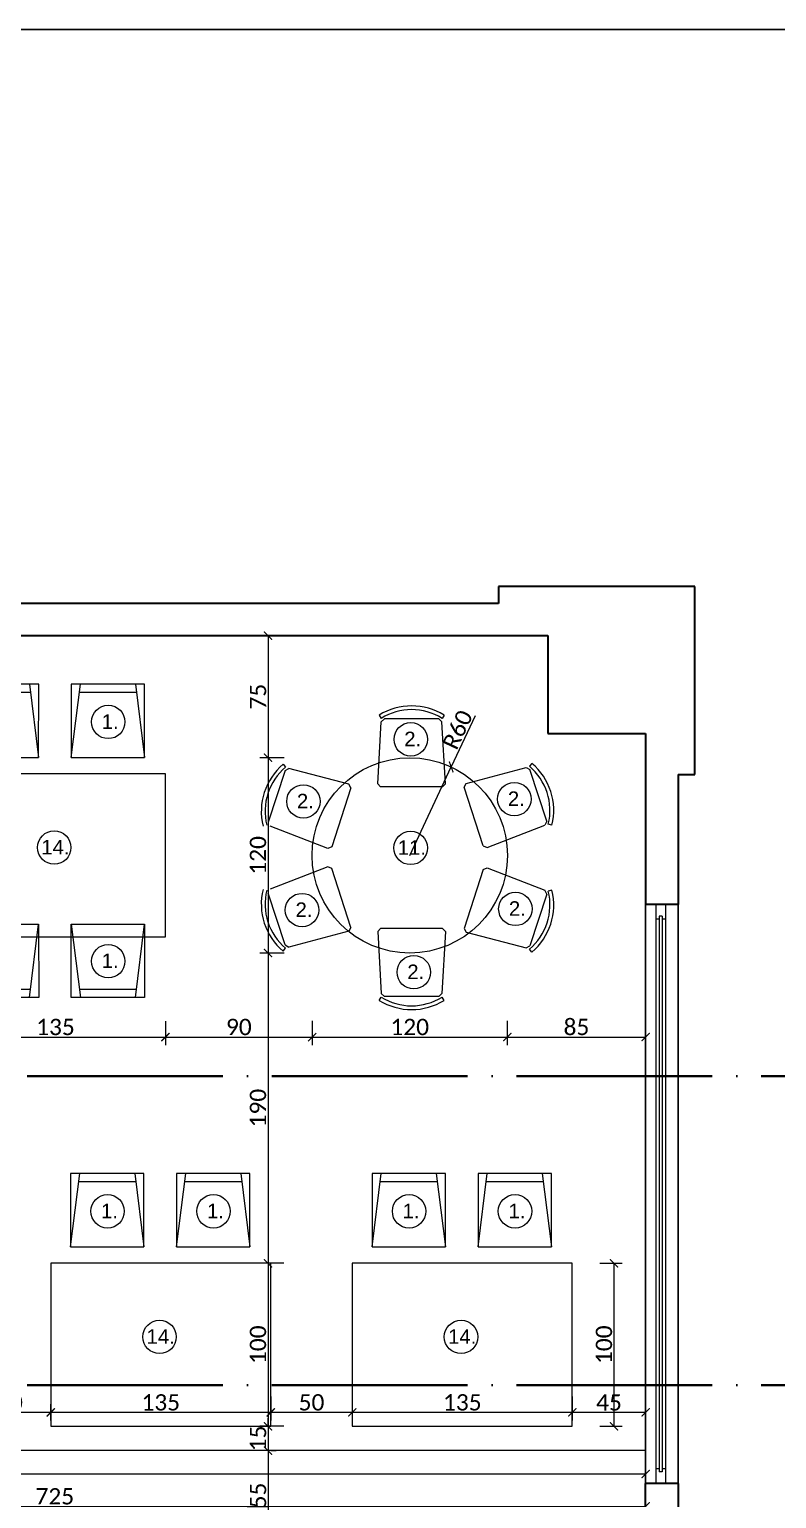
# Model space of a CAD drawing. Header units: centimetres. Extents: x -26724 to 60145, y -23645 to 6771.
# Drawn here: x -18363 to -17905, y 2330 to 3231 of the extents above; entities that cross this region are included whole.
import ezdxf

# ---------------------------------------------------------------- set-up
doc = ezdxf.new("R2010")
doc.units = ezdxf.units.CM
doc.linetypes.add('ACAD_ISO04W100', pattern=[30, 24, -3, 0, -3])
doc.linetypes.add('AUSGEZOGEN', pattern=[0])
for name, color, linetype, lineweight in [('4.KOTE', 88, 'Continuous', 15), ('namestaj', 8, 'Continuous', 9), ('namjestaj', 150, 'Continuous', 5), ('prozori', 140, 'Continuous', 13), ('zid', 7, 'Continuous', 40)]:
    doc.layers.add(name, color=color, linetype=linetype, lineweight=lineweight)
doc.layers.add('IZGLED 2', color=253, linetype='Continuous', lineweight=9, true_color=0x828282)
doc.layers.add('pozicije', color=7, linetype='Continuous')
doc.styles.add('0.15', font='arial.ttf', dxfattribs={"height": 0.15})
doc.styles.get("Standard").update_dxf_attribs({"font": 'calibri.ttf'})
doc.dimstyles.new('ja 1 50', dxfattribs={"dimtxt": 10, "dimasz": 5, "dimexe": 5, "dimexo": 5, "dimgap": 1, "dimtad": 1, "dimdec": 0, "dimtxsty": 'Standard', "dimblk": 'ARCHTICK', "dimcen": 2.5, "dimclrd": 256, "dimclrt": 7, "dimadec": 0, "dimazin": 0, "dimtfac": 1, "dimtdec": 0, "dimtix": 1, "dimtmove": 1, "dimatfit": 3, "dimldrblk": 'ARCHTICK', "dimfxl": 10, "dimfxlon": 1, "dimlwd": 0, "dimlwe": 9, "dimarcsym": 0})

# ---------------------------------------------------------------- blocks, each defined once
blk = doc.blocks.new('dto')
at = {"layer": 'namjestaj', "linetype": 'AUSGEZOGEN', "transparency": 33554687}
for p, q in [((2327.05, 2520.92, 13.5), (2327.03, 2475.92, 13.5)), ((2327.03, 2475.92, 13.5), (2332.68, 2520.91, 13.5)), ((2372.05, 2520.9, 13.5), (2327.05, 2520.92, 13.5)), ((2327.05, 2520.92, 13.5), (2327.05, 2520.92, 13.5)), ((2367.05, 2515.9, 13.5), (2332.05, 2515.91, 13.5)), ((2366.43, 2520.9, 13.5), (2372.03, 2475.9, 13.5)), ((2372.03, 2475.9, 13.5), (2372.05, 2520.9, 13.5)), ((2392.05, 2520.92, 13.5), (2392.03, 2475.92, 13.5)), ((2392.03, 2475.92, 13.5), (2397.68, 2520.91, 13.5)), ((2437.05, 2520.9, 13.5), (2392.05, 2520.92, 13.5)), ((2392.05, 2520.92, 13.5), (2392.05, 2520.92, 13.5)), ((2432.05, 2515.9, 13.5), (2397.05, 2515.91, 13.5)), ((2431.43, 2520.9, 13.5), (2437.03, 2475.9, 13.5)), ((2437.03, 2475.9, 13.5), (2437.05, 2520.9, 13.5)), ((2327.03, 2475.92, 13.5), (2372.03, 2475.9, 13.5)), ((2392.03, 2475.92, 13.5), (2437.03, 2475.9, 13.5))]:
    blk.add_line(p, q, dxfattribs=at)
at = {"layer": 'namjestaj', "elevation": 13.5}
blk.add_lwpolyline([(2449.86, 2365.91), (2449.86, 2465.91), (2314.86, 2465.91), (2314.86, 2365.91), (2449.86, 2365.91)], dxfattribs=at)
blk = doc.blocks.new('tttt')
at = {"layer": 'namjestaj', "linetype": 'AUSGEZOGEN', "transparency": 33554687}
for p, q in [((982.74, 1351.88, 13.5), (984.85, 1389.85, 13.5)), ((983.55, 1394.01, 13.5), (984.77, 1392.04, 13.5)), ((984.85, 1389.85, 13.5), (986.81, 1391.7, 13.5)), ((1020.14, 1391.7, 13.5), (986.81, 1391.7, 13.5)), ((1020.14, 1391.7, 13.5), (1022.09, 1389.85, 13.5)), ((1024.2, 1351.88, 13.5), (1022.09, 1389.85, 13.5)), ((1023.41, 1394.01, 13.5), (1022.19, 1392.04, 13.5)), ((924.68, 1363.84, 13.5), (926.17, 1362.07, 13.5)), ((925.86, 1360.02, 13.5), (928.23, 1361.31, 13.5)), ((964.99, 1351.58, 13.5), (928.23, 1361.31, 13.5)), ((1036.97, 1352.16, 13.5), (1073.73, 1361.88, 13.5)), ((1073.73, 1361.88, 13.5), (1076.09, 1360.6, 13.5)), ((1077.28, 1364.41, 13.5), (1075.79, 1362.64, 13.5)), ((925.86, 1360.02, 13.5), (915.56, 1328.32, 13.5)), ((984.49, 1350.03, 13.5), (982.74, 1351.88, 13.5)), ((1022.45, 1350.03, 13.5), (1024.2, 1351.88, 13.5)), ((1035.75, 1349.92, 13.5), (1036.97, 1352.16, 13.5)), ((1086.39, 1328.89, 13.5), (1076.09, 1360.6, 13.5)), ((966.21, 1349.34, 13.5), (954.47, 1313.24, 13.5)), ((966.21, 1349.34, 13.5), (964.99, 1351.58, 13.5)), ((1022.45, 1350.03, 13.5), (984.49, 1350.03, 13.5)), ((1047.48, 1313.82, 13.5), (1035.75, 1349.92, 13.5)), ((952.18, 1312.15, 13.5), (916.72, 1325.89, 13.5)), ((1049.78, 1312.73, 13.5), (1085.24, 1326.46, 13.5)), ((1086.39, 1328.89, 13.5), (1085.24, 1326.46, 13.5)), ((1089.6, 1326.5, 13.5), (1087.35, 1327.05, 13.5)), ((954.47, 1313.24, 13.5), (952.18, 1312.15, 13.5)), ((1047.48, 1313.82, 13.5), (1049.78, 1312.73, 13.5)), ((952.18, 1300.92, 13.5), (916.72, 1287.18, 13.5)), ((954.47, 1299.83, 13.5), (952.18, 1300.92, 13.5)), ((966.21, 1263.72, 13.5), (954.47, 1299.83, 13.5)), ((1047.48, 1299.25, 13.5), (1035.75, 1263.14, 13.5)), ((1047.48, 1299.25, 13.5), (1049.78, 1300.34, 13.5)), ((1049.78, 1300.34, 13.5), (1085.24, 1286.6, 13.5)), ((925.86, 1253.05, 13.5), (915.56, 1284.75, 13.5)), ((1086.39, 1284.17, 13.5), (1076.09, 1252.47, 13.5)), ((1086.39, 1284.17, 13.5), (1085.24, 1286.6, 13.5)), ((1089.6, 1286.56, 13.5), (1087.35, 1286.01, 13.5)), ((966.21, 1263.72, 13.5), (964.99, 1261.49, 13.5)), ((984.49, 1263.04, 13.5), (982.74, 1261.19, 13.5)), ((1022.45, 1263.04, 13.5), (984.49, 1263.04, 13.5)), ((1022.45, 1263.04, 13.5), (1024.2, 1261.19, 13.5)), ((1035.75, 1263.14, 13.5), (1036.97, 1260.91, 13.5)), ((925.86, 1253.05, 13.5), (928.23, 1251.76, 13.5)), ((964.99, 1261.49, 13.5), (928.23, 1251.76, 13.5)), ((982.74, 1261.19, 13.5), (984.85, 1223.22, 13.5)), ((1024.2, 1261.19, 13.5), (1022.09, 1223.22, 13.5)), ((1036.97, 1260.91, 13.5), (1073.73, 1251.18, 13.5)), ((924.68, 1249.23, 13.5), (926.17, 1250.99, 13.5)), ((1073.73, 1251.18, 13.5), (1076.09, 1252.47, 13.5)), ((1077.28, 1248.66, 13.5), (1075.79, 1250.42, 13.5)), ((983.55, 1219.06, 13.5), (984.77, 1221.03, 13.5)), ((984.85, 1223.22, 13.5), (986.81, 1221.37, 13.5)), ((1020.14, 1221.37, 13.5), (986.81, 1221.37, 13.5)), ((1020.14, 1221.37, 13.5), (1022.09, 1223.22, 13.5)), ((1023.41, 1219.06, 13.5), (1022.19, 1221.03, 13.5))]:
    blk.add_line(p, q, dxfattribs=at)
blk.add_circle((1002.36, 1307.97, 13.5), 59.9, dxfattribs=at)
for centre, radius, start, end in [((1003.48, 1361.87, 13.5), 37.82, 58.19737, 121.80263), ((1003.48, 1361.87, 13.5), 35.5, 58.19737, 121.80263), ((949.08, 1334.95, 13.5), 37.82, 130.19737, 193.80263), ((949.08, 1334.95, 13.5), 35.5, 130.19737, 193.80263), ((1052.87, 1335.52, 13.5), 35.5, 346.19737, 49.80263), ((1052.87, 1335.52, 13.5), 37.82, 346.19737, 49.80263), ((949.08, 1278.11, 13.5), 37.82, 166.19737, 229.80263), ((949.08, 1278.11, 13.5), 35.5, 166.19737, 229.80263), ((1052.87, 1277.54, 13.5), 35.5, 310.19737, 13.80263), ((1052.87, 1277.54, 13.5), 37.82, 310.19737, 13.80263), ((1003.48, 1251.2, 13.5), 37.82, 238.19737, 301.80263), ((1003.48, 1251.2, 13.5), 35.5, 238.19737, 301.80263)]:
    blk.add_arc(centre, radius, start, end, dxfattribs=at)
blk = doc.blocks.new('gtttt')
at = {"layer": 'namjestaj', "linetype": 'AUSGEZOGEN', "transparency": 33554687}
for p, q in [((2077.43, 2784.08, 13.5), (2083.07, 2829.08, 13.5)), ((2077.45, 2829.08, 13.5), (2077.43, 2784.08, 13.5)), ((2122.45, 2829.06, 13.5), (2077.45, 2829.08, 13.5)), ((2077.45, 2829.08, 13.5), (2077.45, 2829.08, 13.5)), ((2117.45, 2824.07, 13.5), (2082.45, 2824.08, 13.5)), ((2116.82, 2829.07, 13.5), (2122.43, 2784.06, 13.5)), ((2122.43, 2784.06, 13.5), (2122.45, 2829.06, 13.5)), ((2142.43, 2784.08, 13.5), (2148.07, 2829.08, 13.5)), ((2142.45, 2829.08, 13.5), (2142.43, 2784.08, 13.5)), ((2187.45, 2829.06, 13.5), (2142.45, 2829.08, 13.5)), ((2142.45, 2829.08, 13.5), (2142.45, 2829.08, 13.5)), ((2182.45, 2824.07, 13.5), (2147.45, 2824.08, 13.5)), ((2181.82, 2829.07, 13.5), (2187.43, 2784.06, 13.5)), ((2187.43, 2784.06, 13.5), (2187.45, 2829.06, 13.5)), ((2077.43, 2784.08, 13.5), (2122.43, 2784.06, 13.5)), ((2142.43, 2784.08, 13.5), (2187.43, 2784.06, 13.5)), ((2077.43, 2681.84, 13.5), (2122.43, 2681.86, 13.5)), ((2077.43, 2681.84, 13.5), (2083.07, 2636.84, 13.5)), ((2077.45, 2636.84, 13.5), (2077.43, 2681.84, 13.5)), ((2116.82, 2636.86, 13.5), (2122.43, 2681.86, 13.5)), ((2122.43, 2681.86, 13.5), (2122.45, 2636.86, 13.5)), ((2142.43, 2681.84, 13.5), (2187.43, 2681.86, 13.5)), ((2142.43, 2681.84, 13.5), (2148.07, 2636.84, 13.5)), ((2142.45, 2636.84, 13.5), (2142.43, 2681.84, 13.5)), ((2181.82, 2636.86, 13.5), (2187.43, 2681.86, 13.5)), ((2187.43, 2681.86, 13.5), (2187.45, 2636.86, 13.5)), ((2117.45, 2641.86, 13.5), (2082.45, 2641.84, 13.5)), ((2182.45, 2641.86, 13.5), (2147.45, 2641.84, 13.5)), ((2122.45, 2636.86, 13.5), (2077.45, 2636.84, 13.5)), ((2077.45, 2636.84, 13.5), (2077.45, 2636.84, 13.5)), ((2187.45, 2636.86, 13.5), (2142.45, 2636.84, 13.5)), ((2142.45, 2636.84, 13.5), (2142.45, 2636.84, 13.5))]:
    blk.add_line(p, q, dxfattribs=at)
at = {"layer": 'namjestaj', "elevation": 13.5}
blk.add_lwpolyline([(2200.26, 2674.08), (2200.26, 2774.08), (2065.26, 2774.08), (2065.26, 2674.08), (2200.26, 2674.08)], dxfattribs=at)
blk = doc.blocks.new('_ArchTick')
at = {"color": 0, "linetype": 'ByBlock', "const_width": 0.15}
blk.add_lwpolyline([(-0.5, -0.5), (0.5, 0.5)], dxfattribs=at)
blk = doc.blocks.new('*D1595')
at = {"layer": '4.KOTE', "color": 0, "lineweight": 9, "transparency": 16777216}
for p, q in [((-18414.67, 2622.35), (-18414.67, 2607.65)), ((-18279.67, 2622.35), (-18279.67, 2607.65))]:
    blk.add_line(p, q, dxfattribs=at)
at = {"layer": '4.KOTE', "lineweight": 0, "transparency": 16777216}
blk.add_line((-18414.67, 2612.65), (-18279.67, 2612.65), dxfattribs=at)
at = {"layer": 'Defpoints', "color": 0, "transparency": 16777216}
for p in [(-18414.67, 2674.08, 13.5), (-18279.67, 2674.08, 13.5), (-18279.67, 2612.65)]:
    blk.add_point(p, dxfattribs=at)
at = {"layer": '4.KOTE', "lineweight": 0, "transparency": 16777216, "xscale": 5, "yscale": 5, "zscale": 5, "rotation": 180}
blk.add_blockref('_ArchTick', (-18414.67, 2612.65), dxfattribs=at)
at = {"layer": '4.KOTE', "lineweight": 0, "transparency": 16777216, "xscale": 5, "yscale": 5, "zscale": 5}
blk.add_blockref('_ArchTick', (-18279.67, 2612.65), dxfattribs=at)
at = {"layer": '4.KOTE', "color": 7, "transparency": 16777216, "insert": (-18347.17, 2618.77), "char_height": 10, "attachment_point": 5}
blk.add_mtext('135', dxfattribs=at)
blk = doc.blocks.new('*D1596')
at = {"layer": '4.KOTE', "color": 0, "lineweight": 9, "transparency": 16777216}
for p, q in [((-18189.67, 2622.55), (-18189.67, 2607.65)), ((-18279.67, 2622.35), (-18279.67, 2607.65))]:
    blk.add_line(p, q, dxfattribs=at)
at = {"layer": '4.KOTE', "lineweight": 0, "transparency": 16777216}
blk.add_line((-18279.67, 2612.65), (-18189.67, 2612.65), dxfattribs=at)
at = {"layer": 'Defpoints', "color": 0, "transparency": 16777216}
for p in [(-18189.67, 2725.29, 13.5), (-18279.67, 2674.08, 13.5), (-18189.67, 2612.65)]:
    blk.add_point(p, dxfattribs=at)
at = {"layer": '4.KOTE', "lineweight": 0, "transparency": 16777216, "xscale": 5, "yscale": 5, "zscale": 5, "rotation": 180}
blk.add_blockref('_ArchTick', (-18279.67, 2612.65), dxfattribs=at)
at = {"layer": '4.KOTE', "lineweight": 0, "transparency": 16777216, "xscale": 5, "yscale": 5, "zscale": 5}
blk.add_blockref('_ArchTick', (-18189.67, 2612.65), dxfattribs=at)
at = {"layer": '4.KOTE', "color": 7, "transparency": 16777216, "insert": (-18234.67, 2618.77), "char_height": 10, "attachment_point": 5}
blk.add_mtext('90', dxfattribs=at)
blk = doc.blocks.new('*D1597')
at = {"layer": '4.KOTE', "color": 0, "lineweight": 9, "transparency": 16777216}
for p, q in [((-18189.67, 2622.55), (-18189.67, 2607.65)), ((-18069.98, 2622.55), (-18069.98, 2607.65))]:
    blk.add_line(p, q, dxfattribs=at)
at = {"layer": '4.KOTE', "lineweight": 0, "transparency": 16777216}
blk.add_line((-18189.67, 2612.65), (-18069.98, 2612.65), dxfattribs=at)
at = {"layer": 'Defpoints', "color": 0, "transparency": 16777216}
for p in [(-18189.67, 2725.29, 13.5), (-18069.98, 2720.76, 13.5), (-18069.98, 2612.65)]:
    blk.add_point(p, dxfattribs=at)
at = {"layer": '4.KOTE', "lineweight": 0, "transparency": 16777216, "xscale": 5, "yscale": 5, "zscale": 5, "rotation": 180}
blk.add_blockref('_ArchTick', (-18189.67, 2612.65), dxfattribs=at)
at = {"layer": '4.KOTE', "lineweight": 0, "transparency": 16777216, "xscale": 5, "yscale": 5, "zscale": 5}
blk.add_blockref('_ArchTick', (-18069.98, 2612.65), dxfattribs=at)
at = {"layer": '4.KOTE', "color": 7, "transparency": 16777216, "insert": (-18129.82, 2618.77), "char_height": 10, "attachment_point": 5}
blk.add_mtext('120', dxfattribs=at)
blk = doc.blocks.new('*D1598')
at = {"layer": '4.KOTE', "color": 0, "lineweight": 9, "transparency": 16777216}
for p, q in [((-18069.98, 2622.55), (-18069.98, 2607.65)), ((-17985.07, 2622.55), (-17985.07, 2607.65))]:
    blk.add_line(p, q, dxfattribs=at)
at = {"layer": '4.KOTE', "lineweight": 0, "transparency": 16777216}
blk.add_line((-18069.98, 2612.65), (-17985.07, 2612.65), dxfattribs=at)
at = {"layer": 'Defpoints', "color": 0, "transparency": 16777216}
for p in [(-18069.98, 2720.76, 13.5), (-17985.07, 2721.26, 13.5), (-17985.07, 2612.65)]:
    blk.add_point(p, dxfattribs=at)
at = {"layer": '4.KOTE', "lineweight": 0, "transparency": 16777216, "xscale": 5, "yscale": 5, "zscale": 5, "rotation": 180}
blk.add_blockref('_ArchTick', (-18069.98, 2612.65), dxfattribs=at)
at = {"layer": '4.KOTE', "lineweight": 0, "transparency": 16777216, "xscale": 5, "yscale": 5, "zscale": 5}
blk.add_blockref('_ArchTick', (-17985.07, 2612.65), dxfattribs=at)
at = {"layer": '4.KOTE', "color": 7, "transparency": 16777216, "insert": (-18027.53, 2618.77), "char_height": 10, "attachment_point": 5}
blk.add_mtext('85', dxfattribs=at)
blk = doc.blocks.new('*D1646')
at = {"layer": '4.KOTE', "color": 0, "lineweight": 9, "transparency": 16777216}
for p, q in [((-18206.94, 2858.89), (-18221.76, 2858.89)), ((-18206.92, 2783.97), (-18221.76, 2783.97))]:
    blk.add_line(p, q, dxfattribs=at)
at = {"layer": '4.KOTE', "lineweight": 0, "transparency": 16777216}
blk.add_line((-18216.76, 2858.89), (-18216.76, 2783.97), dxfattribs=at)
at = {"layer": 'Defpoints', "color": 0, "transparency": 16777216}
for p in [(-18133.95, 2858.89, 13.5), (-18216.76, 2783.97), (-18128.95, 2783.97, 13.5)]:
    blk.add_point(p, dxfattribs=at)
at = {"layer": '4.KOTE', "lineweight": 0, "transparency": 16777216, "xscale": 5, "yscale": 5, "zscale": 5}
for p, rotation in [((-18216.76, 2858.89), 90), ((-18216.76, 2783.97), 270)]:
    blk.add_blockref('_ArchTick', p, dxfattribs=dict(at, rotation=rotation))
at = {"layer": '4.KOTE', "color": 7, "transparency": 16777216, "insert": (-18222.84, 2821.43), "char_height": 10, "attachment_point": 5, "rotation": 90}
blk.add_mtext('75', dxfattribs=at)
blk = doc.blocks.new('*D1647')
at = {"layer": '4.KOTE', "color": 0, "lineweight": 9, "transparency": 16777216}
for p, q in [((-18206.92, 2783.97), (-18221.76, 2783.97)), ((-18206.92, 2664.19), (-18221.76, 2664.19))]:
    blk.add_line(p, q, dxfattribs=at)
at = {"layer": '4.KOTE', "lineweight": 0, "transparency": 16777216}
blk.add_line((-18216.76, 2783.97), (-18216.76, 2664.19), dxfattribs=at)
at = {"layer": 'Defpoints', "color": 0, "transparency": 16777216}
for p in [(-18128.95, 2783.97, 13.5), (-18216.76, 2664.19), (-18128.84, 2664.19, 13.5)]:
    blk.add_point(p, dxfattribs=at)
at = {"layer": '4.KOTE', "lineweight": 0, "transparency": 16777216, "xscale": 5, "yscale": 5, "zscale": 5}
for p, rotation in [((-18216.76, 2783.97), 90), ((-18216.76, 2664.19), 270)]:
    blk.add_blockref('_ArchTick', p, dxfattribs=dict(at, rotation=rotation))
at = {"layer": '4.KOTE', "color": 7, "transparency": 16777216, "insert": (-18222.89, 2724.08), "char_height": 10, "attachment_point": 5, "rotation": 90}
blk.add_mtext('120', dxfattribs=at)
blk = doc.blocks.new('*D1648')
at = {"layer": '4.KOTE', "color": 0, "lineweight": 9, "transparency": 16777216}
for p, q in [((-18206.92, 2664.19), (-18221.76, 2664.19)), ((-18207.04, 2473.91), (-18221.76, 2473.91))]:
    blk.add_line(p, q, dxfattribs=at)
at = {"layer": '4.KOTE', "lineweight": 0, "transparency": 16777216}
blk.add_line((-18216.76, 2664.19), (-18216.76, 2473.91), dxfattribs=at)
at = {"layer": 'Defpoints', "color": 0, "transparency": 16777216}
for p in [(-18128.84, 2664.19, 13.5), (-18216.76, 2473.91), (-18152.2, 2473.91, 13.5)]:
    blk.add_point(p, dxfattribs=at)
at = {"layer": '4.KOTE', "lineweight": 0, "transparency": 16777216, "xscale": 5, "yscale": 5, "zscale": 5}
for p, rotation in [((-18216.76, 2664.19), 90), ((-18216.76, 2473.91), 270)]:
    blk.add_blockref('_ArchTick', p, dxfattribs=dict(at, rotation=rotation))
at = {"layer": '4.KOTE', "color": 7, "transparency": 16777216, "insert": (-18222.89, 2569.05), "char_height": 10, "attachment_point": 5, "rotation": 90}
blk.add_mtext('190', dxfattribs=at)
blk = doc.blocks.new('*D1649')
at = {"layer": '4.KOTE', "color": 0, "lineweight": 9, "transparency": 16777216}
for p, q in [((-18207.04, 2473.91), (-18221.76, 2473.91)), ((-18207.1, 2373.91), (-18221.76, 2373.91))]:
    blk.add_line(p, q, dxfattribs=at)
at = {"layer": '4.KOTE', "lineweight": 0, "transparency": 16777216}
blk.add_line((-18216.76, 2473.91), (-18216.76, 2373.91), dxfattribs=at)
at = {"layer": 'Defpoints', "color": 0, "transparency": 16777216}
for p in [(-18152.2, 2473.91, 13.5), (-18216.76, 2373.91), (-18159.22, 2373.91, 13.5)]:
    blk.add_point(p, dxfattribs=at)
at = {"layer": '4.KOTE', "lineweight": 0, "transparency": 16777216, "xscale": 5, "yscale": 5, "zscale": 5}
for p, rotation in [((-18216.76, 2473.91), 90), ((-18216.76, 2373.91), 270)]:
    blk.add_blockref('_ArchTick', p, dxfattribs=dict(at, rotation=rotation))
at = {"layer": '4.KOTE', "color": 7, "transparency": 16777216, "insert": (-18222.89, 2423.91), "char_height": 10, "attachment_point": 5, "rotation": 90}
blk.add_mtext('100', dxfattribs=at)
blk = doc.blocks.new('*D1650')
at = {"layer": '4.KOTE', "color": 0, "lineweight": 9, "transparency": 16777216}
for p, q in [((-18207.1, 2373.91), (-18221.76, 2373.91)), ((-18215.03, 2358.98), (-18211.76, 2358.98))]:
    blk.add_line(p, q, dxfattribs=at)
at = {"layer": '4.KOTE', "lineweight": 0, "transparency": 16777216}
for p, q in [((-18216.76, 2373.91), (-18216.76, 2378.91)), ((-18216.76, 2373.91), (-18216.76, 2358.98)), ((-18216.76, 2358.98), (-18216.76, 2353.98))]:
    blk.add_line(p, q, dxfattribs=at)
at = {"layer": 'Defpoints', "color": 0, "transparency": 16777216}
for p in [(-18159.22, 2373.91, 13.5), (-18216.76, 2358.98, 13.5), (-18216.76, 2358.98)]:
    blk.add_point(p, dxfattribs=at)
at = {"layer": '4.KOTE', "lineweight": 0, "transparency": 16777216, "xscale": 5, "yscale": 5, "zscale": 5}
for p, rotation in [((-18216.76, 2373.91), 270), ((-18216.76, 2358.98), 90)]:
    blk.add_blockref('_ArchTick', p, dxfattribs=dict(at, rotation=rotation))
at = {"layer": '4.KOTE', "color": 7, "transparency": 16777216, "insert": (-18222.85, 2366.44), "char_height": 10, "attachment_point": 5, "rotation": 90}
blk.add_mtext('15', dxfattribs=at)
blk = doc.blocks.new('*D1651')
at = {"layer": '4.KOTE', "lineweight": 0, "transparency": 16777216}
blk.add_line((-18216.76, 2358.98), (-18216.76, 2303.89), dxfattribs=at)
at = {"layer": '4.KOTE', "color": 0, "lineweight": 9, "transparency": 16777216}
for p, q in [((-18215.03, 2358.98), (-18211.76, 2358.98)), ((-18215.03, 2303.89), (-18211.76, 2303.89))]:
    blk.add_line(p, q, dxfattribs=at)
at = {"layer": 'Defpoints', "color": 0, "transparency": 16777216}
for p in [(-18216.76, 2358.98, 13.5), (-18216.76, 2303.89, 13.5), (-18216.76, 2303.89)]:
    blk.add_point(p, dxfattribs=at)
at = {"layer": '4.KOTE', "lineweight": 0, "transparency": 16777216, "xscale": 5, "yscale": 5, "zscale": 5}
for p, rotation in [((-18216.76, 2358.98), 90), ((-18216.76, 2303.89), 270)]:
    blk.add_blockref('_ArchTick', p, dxfattribs=dict(at, rotation=rotation))
at = {"layer": '4.KOTE', "color": 7, "transparency": 16777216, "insert": (-18222.84, 2331.43), "char_height": 10, "attachment_point": 5, "rotation": 90}
blk.add_mtext('55', dxfattribs=at)
blk = doc.blocks.new('*D1652')
at = {"layer": '4.KOTE', "color": 0, "lineweight": 9, "transparency": 16777216}
for p, q in [((-18013.22, 2473.91), (-17999.5, 2473.91)), ((-18013.22, 2373.91), (-17999.5, 2373.91))]:
    blk.add_line(p, q, dxfattribs=at)
at = {"layer": '4.KOTE', "lineweight": 0, "transparency": 16777216}
blk.add_line((-18004.5, 2473.91), (-18004.5, 2373.91), dxfattribs=at)
at = {"layer": 'Defpoints', "color": 0, "transparency": 16777216}
for p in [(-18030.07, 2473.91, 13.5), (-18030.07, 2373.91, 13.5), (-18004.5, 2373.91)]:
    blk.add_point(p, dxfattribs=at)
at = {"layer": '4.KOTE', "lineweight": 0, "transparency": 16777216, "xscale": 5, "yscale": 5, "zscale": 5}
for p, rotation in [((-18004.5, 2473.91), 90), ((-18004.5, 2373.91), 270)]:
    blk.add_blockref('_ArchTick', p, dxfattribs=dict(at, rotation=rotation))
at = {"layer": '4.KOTE', "color": 7, "transparency": 16777216, "insert": (-18010.62, 2423.91), "char_height": 10, "attachment_point": 5, "rotation": 90}
blk.add_mtext('100', dxfattribs=at)
blk = doc.blocks.new('*D1653')
at = {"layer": '4.KOTE', "color": 0, "lineweight": 9, "transparency": 16777216}
for p, q in [((-18165.07, 2392.25), (-18165.07, 2377.4)), ((-18030.07, 2392.25), (-18030.07, 2377.4))]:
    blk.add_line(p, q, dxfattribs=at)
at = {"layer": '4.KOTE', "lineweight": 0, "transparency": 16777216}
blk.add_line((-18030.07, 2382.4), (-18165.07, 2382.4), dxfattribs=at)
at = {"layer": 'Defpoints', "color": 0, "transparency": 16777216}
for p in [(-18165.07, 2473.91, 13.5), (-18030.07, 2473.91, 13.5), (-18165.07, 2382.4)]:
    blk.add_point(p, dxfattribs=at)
at = {"layer": '4.KOTE', "lineweight": 0, "transparency": 16777216, "xscale": 5, "yscale": 5, "zscale": 5, "rotation": 180}
blk.add_blockref('_ArchTick', (-18165.07, 2382.4), dxfattribs=at)
at = {"layer": '4.KOTE', "lineweight": 0, "transparency": 16777216, "xscale": 5, "yscale": 5, "zscale": 5}
blk.add_blockref('_ArchTick', (-18030.07, 2382.4), dxfattribs=at)
at = {"layer": '4.KOTE', "color": 7, "transparency": 16777216, "insert": (-18097.57, 2388.52), "char_height": 10, "attachment_point": 5}
blk.add_mtext('135', dxfattribs=at)
blk = doc.blocks.new('*D1654')
at = {"layer": '4.KOTE', "color": 0, "lineweight": 9, "transparency": 16777216}
for p, q in [((-18030.07, 2377.44), (-18030.07, 2387.4)), ((-17985.07, 2376.52), (-17985.07, 2387.4))]:
    blk.add_line(p, q, dxfattribs=at)
at = {"layer": '4.KOTE', "lineweight": 0, "transparency": 16777216}
blk.add_line((-17985.07, 2382.4), (-18030.07, 2382.4), dxfattribs=at)
at = {"layer": 'Defpoints', "color": 0, "transparency": 16777216}
for p in [(-18030.07, 2382.4), (-18030.07, 2373.91, 13.5), (-17985.07, 2358.98, 27)]:
    blk.add_point(p, dxfattribs=at)
at = {"layer": '4.KOTE', "lineweight": 0, "transparency": 16777216, "xscale": 5, "yscale": 5, "zscale": 5, "rotation": 180}
blk.add_blockref('_ArchTick', (-18030.07, 2382.4), dxfattribs=at)
at = {"layer": '4.KOTE', "lineweight": 0, "transparency": 16777216, "xscale": 5, "yscale": 5, "zscale": 5}
blk.add_blockref('_ArchTick', (-17985.07, 2382.4), dxfattribs=at)
at = {"layer": '4.KOTE', "color": 7, "transparency": 16777216, "insert": (-18007.57, 2388.47), "char_height": 10, "attachment_point": 5}
blk.add_mtext('45', dxfattribs=at)
blk = doc.blocks.new('*D1655')
at = {"layer": '4.KOTE', "color": 0, "lineweight": 9, "transparency": 16777216}
for p, q in [((-18215.07, 2392.21), (-18215.07, 2377.4)), ((-18165.07, 2392.25), (-18165.07, 2377.4))]:
    blk.add_line(p, q, dxfattribs=at)
at = {"layer": '4.KOTE', "lineweight": 0, "transparency": 16777216}
blk.add_line((-18165.07, 2382.4), (-18215.07, 2382.4), dxfattribs=at)
at = {"layer": 'Defpoints', "color": 0, "transparency": 16777216}
for p in [(-18165.07, 2473.91, 13.5), (-18215.07, 2461.53, 13.5), (-18215.07, 2382.4)]:
    blk.add_point(p, dxfattribs=at)
at = {"layer": '4.KOTE', "lineweight": 0, "transparency": 16777216, "xscale": 5, "yscale": 5, "zscale": 5, "rotation": 180}
blk.add_blockref('_ArchTick', (-18215.07, 2382.4), dxfattribs=at)
at = {"layer": '4.KOTE', "lineweight": 0, "transparency": 16777216, "xscale": 5, "yscale": 5, "zscale": 5}
blk.add_blockref('_ArchTick', (-18165.07, 2382.4), dxfattribs=at)
at = {"layer": '4.KOTE', "color": 7, "transparency": 16777216, "insert": (-18190.07, 2388.52), "char_height": 10, "attachment_point": 5}
blk.add_mtext('50', dxfattribs=at)
blk = doc.blocks.new('*D1656')
at = {"layer": '4.KOTE', "color": 0, "lineweight": 9, "transparency": 16777216}
for p, q in [((-18215.07, 2392.21), (-18215.07, 2377.4)), ((-18350.07, 2377.44), (-18350.07, 2387.4))]:
    blk.add_line(p, q, dxfattribs=at)
at = {"layer": '4.KOTE', "lineweight": 0, "transparency": 16777216}
blk.add_line((-18215.07, 2382.4), (-18350.07, 2382.4), dxfattribs=at)
at = {"layer": 'Defpoints', "color": 0, "transparency": 16777216}
for p in [(-18215.07, 2461.53, 13.5), (-18350.07, 2382.4), (-18350.07, 2373.91, 13.5)]:
    blk.add_point(p, dxfattribs=at)
at = {"layer": '4.KOTE', "lineweight": 0, "transparency": 16777216, "xscale": 5, "yscale": 5, "zscale": 5, "rotation": 180}
blk.add_blockref('_ArchTick', (-18350.07, 2382.4), dxfattribs=at)
at = {"layer": '4.KOTE', "lineweight": 0, "transparency": 16777216, "xscale": 5, "yscale": 5, "zscale": 5}
blk.add_blockref('_ArchTick', (-18215.07, 2382.4), dxfattribs=at)
at = {"layer": '4.KOTE', "color": 7, "transparency": 16777216, "insert": (-18282.57, 2388.52), "char_height": 10, "attachment_point": 5}
blk.add_mtext('135', dxfattribs=at)
blk = doc.blocks.new('*D1657')
at = {"layer": '4.KOTE', "color": 0, "lineweight": 9, "transparency": 16777216}
for p, q in [((-18400.07, 2377.44), (-18400.07, 2387.4)), ((-18350.07, 2377.44), (-18350.07, 2387.4))]:
    blk.add_line(p, q, dxfattribs=at)
at = {"layer": '4.KOTE', "lineweight": 0, "transparency": 16777216}
blk.add_line((-18350.07, 2382.4), (-18400.07, 2382.4), dxfattribs=at)
at = {"layer": 'Defpoints', "color": 0, "transparency": 16777216}
for p in [(-18400.07, 2382.4), (-18400.07, 2373.91, 13.5), (-18350.07, 2373.91, 13.5)]:
    blk.add_point(p, dxfattribs=at)
at = {"layer": '4.KOTE', "lineweight": 0, "transparency": 16777216, "xscale": 5, "yscale": 5, "zscale": 5, "rotation": 180}
blk.add_blockref('_ArchTick', (-18400.07, 2382.4), dxfattribs=at)
at = {"layer": '4.KOTE', "lineweight": 0, "transparency": 16777216, "xscale": 5, "yscale": 5, "zscale": 5}
blk.add_blockref('_ArchTick', (-18350.07, 2382.4), dxfattribs=at)
at = {"layer": '4.KOTE', "color": 7, "transparency": 16777216, "insert": (-18375.07, 2388.52), "char_height": 10, "attachment_point": 5}
blk.add_mtext('50', dxfattribs=at)
blk = doc.blocks.new('*D1706')
at = {"layer": '4.KOTE', "lineweight": 0, "transparency": 16777216}
for p in [(-18089.66, 2809.69), (-18129.78, 2724.08)]:
    blk.add_line(p, (-18104.36, 2778.31), dxfattribs=at)
at = {"layer": 'Defpoints', "color": 0, "transparency": 16777216}
for p in [(-18104.36, 2778.31, 13.5), (-18129.78, 2724.08, 13.5)]:
    blk.add_point(p, dxfattribs=at)
at = {"layer": '4.KOTE', "lineweight": 0, "transparency": 16777216, "xscale": 5, "yscale": 5, "zscale": 5, "rotation": 244.8888817660425}
blk.add_blockref('_ArchTick', (-18104.36, 2778.31), dxfattribs=at)
at = {"layer": '4.KOTE', "color": 7, "transparency": 16777216, "insert": (-18100.43, 2801.13), "char_height": 10, "attachment_point": 5, "rotation": 64.88888}
blk.add_mtext('R60', dxfattribs=at)
blk = doc.blocks.new('*D2080')
at = {"layer": '4.KOTE', "color": 0, "lineweight": 9, "transparency": 16777216}
for p, q in [((-18710.07, 2316.47), (-18710.07, 2329.77)), ((-17985.07, 2316.47), (-17985.07, 2329.77))]:
    blk.add_line(p, q, dxfattribs=at)
at = {"layer": '4.KOTE', "lineweight": 0, "transparency": 16777216}
blk.add_line((-18710.07, 2324.77), (-17985.07, 2324.77), dxfattribs=at)
at = {"layer": 'Defpoints', "color": 0, "transparency": 16777216}
for p in [(-17985.07, 2324.77), (-18710.07, 2303.89, 13.5), (-17985.07, 2303.89, 13.5)]:
    blk.add_point(p, dxfattribs=at)
at = {"layer": '4.KOTE', "lineweight": 0, "transparency": 16777216, "xscale": 5, "yscale": 5, "zscale": 5, "rotation": 180}
blk.add_blockref('_ArchTick', (-18710.07, 2324.77), dxfattribs=at)
at = {"layer": '4.KOTE', "lineweight": 0, "transparency": 16777216, "xscale": 5, "yscale": 5, "zscale": 5}
blk.add_blockref('_ArchTick', (-17985.07, 2324.77), dxfattribs=at)
at = {"layer": '4.KOTE', "color": 7, "transparency": 16777216, "insert": (-18347.57, 2330.89), "char_height": 10, "attachment_point": 5}
blk.add_mtext('725', dxfattribs=at)
blk = doc.blocks.new('*D2152')
at = {"layer": '4.KOTE', "color": 0, "lineweight": 9, "transparency": 16777216}
for p, q in [((-18950.07, 2339.09), (-18950.07, 2349.67)), ((-17985.07, 2346.82), (-17985.07, 2349.67))]:
    blk.add_line(p, q, dxfattribs=at)
at = {"layer": '4.KOTE', "lineweight": 0, "transparency": 16777216}
blk.add_line((-18950.07, 2344.67), (-17985.07, 2344.67), dxfattribs=at)
at = {"layer": 'Defpoints', "color": 0, "transparency": 16777216}
for p in [(-17985.07, 2344.67), (-17985.07, 2344.44, 27), (-18950.07, 2335.46, 13.5)]:
    blk.add_point(p, dxfattribs=at)
at = {"layer": '4.KOTE', "lineweight": 0, "transparency": 16777216, "xscale": 5, "yscale": 5, "zscale": 5, "rotation": 180}
blk.add_blockref('_ArchTick', (-18950.07, 2344.67), dxfattribs=at)
at = {"layer": '4.KOTE', "lineweight": 0, "transparency": 16777216, "xscale": 5, "yscale": 5, "zscale": 5}
blk.add_blockref('_ArchTick', (-17985.07, 2344.67), dxfattribs=at)
at = {"layer": '4.KOTE', "color": 7, "transparency": 16777216, "insert": (-18467.57, 2350.79), "char_height": 10, "attachment_point": 5}
blk.add_mtext('965', dxfattribs=at)

msp = doc.modelspace()

# ---------------------------------------------------------------- linework, layer by layer
msp.add_lwpolyline([(-16727.61, 80.73), (-21182.61, 80.73), (-21182.61, 3230.73), (-16727.61, 3230.73), (-16727.61, 80.73)])
at = {"layer": 'IZGLED 2', "lineweight": 25, "ltscale": 12}
for p, q in [((-17985.07, 2693.89, 27), (-17985.07, 2338.89, 27)), ((-17965.07, 2693.89, 27), (-17965.07, 2338.89, 27))]:
    msp.add_line(p, q, dxfattribs=at)
at = {"layer": 'IZGLED 2', "color": 32, "linetype": 'ACAD_ISO04W100', "lineweight": 35, "ltscale": 5}
for p, q in [((-17794.14, 2588.67), (-19646.43, 2588.67)), ((-17794.14, 2399.11), (-19646.43, 2399.11))]:
    msp.add_line(p, q, dxfattribs=at)
at = {"layer": 'namestaj'}
for centre in [(-18314.8, 2805.94), (-18129.17, 2795.25), (-18195.04, 2757.16, -13.5), (-18065.62, 2758.59, -13.5), (-18347.92, 2728.9, 13.5), (-18129.23, 2728.66), (-18195.88, 2690.52), (-18064.98, 2691.24, -13.5), (-18314.8, 2659.18), (-18127.32, 2652.44, -13.5), (-18315.21, 2505.77), (-18250.21, 2505.77), (-18130.21, 2505.77), (-18065.21, 2505.77), (-18283.32, 2428.73, 13.5), (-18098.32, 2428.73, 13.5)]:
    msp.add_circle(centre, 10.27, dxfattribs=at)
at = {"layer": 'namjestaj', "transparency": 33554687}
msp.add_line((-17985.07, 2358.98, 13.5), (-18950.07, 2358.98, 13.5), dxfattribs=at)
at = {"layer": 'prozori'}
for p, q in [((-17978.86, 2693.89, 27), (-17978.86, 2338.89, 27)), ((-17976.86, 2686.89, 27), (-17976.86, 2345.89, 27)), ((-17974.86, 2686.89, 27), (-17976.86, 2686.89, 27)), ((-17974.86, 2686.89, 27), (-17974.86, 2345.89, 27)), ((-17972.86, 2693.89, 27), (-17972.86, 2338.89, 27)), ((-17976.86, 2684.89, 27), (-17978.86, 2684.89, 27)), ((-17972.86, 2684.89, 27), (-17974.86, 2684.89, 27)), ((-17976.86, 2347.89, 27), (-17978.86, 2347.89, 27)), ((-17974.86, 2345.89, 27), (-17976.86, 2345.89, 27)), ((-17972.86, 2347.89, 27), (-17974.86, 2347.89, 27))]:
    msp.add_line(p, q, dxfattribs=at)
at = {"layer": 'zid', "lineweight": 30}
for p, q in [((-17954.95, 2888.92, 13.5), (-18075.27, 2888.92, 13.5)), ((-18075.27, 2888.92, 13.5), (-18075.27, 2878.67, 13.5)), ((-17954.95, 2773.77, 13.5), (-17954.95, 2888.92, 13.5)), ((-18075.27, 2878.67, 13.5), (-18385.07, 2878.67, 13.5)), ((-18385.07, 2858.89, 13.5), (-18045.07, 2858.89, 13.5)), ((-18045.07, 2858.89, 13.5), (-18045.07, 2798.89, 13.5)), ((-18045.07, 2798.89, 13.5), (-17985.07, 2798.89, 13.5)), ((-17985.07, 2798.89, 13.5), (-17985.07, 2693.89, 13.5)), ((-17965.07, 2773.77, 13.5), (-17965.07, 2693.89, 13.5)), ((-17965.07, 2773.77, 13.5), (-17954.95, 2773.77, 13.5)), ((-17965.07, 2693.89, 13.5), (-17985.07, 2693.89, 13.5)), ((-17985.07, 2283.89, 13.5), (-17985.07, 2338.89, 13.5)), ((-17965.07, 2338.89, 13.5), (-17985.07, 2338.89, 13.5)), ((-17965.07, 2338.89, 13.5), (-17965.07, 2283.89, 13.5))]:
    msp.add_line(p, q, dxfattribs=at)

# ---------------------------------------------------------------- block references
for name, p in [('gtttt', (-20479.92, 0)), ('tttt', (-19132.14, 1416.1)), ('dto', (-20664.93, 8)), ('dto', (-20479.93, 8))]:
    msp.add_blockref(name, p)

# ---------------------------------------------------------------- texts
at = {"layer": 'pozicije', "style": '0.15'}
for s, p in [('1.', (-18318.8, 2801.7)), ('2.', (-18133.17, 2791.02)), ('2.', (-18199.04, 2752.92, -13.5)), ('2.', (-18069.61, 2754.36, -13.5)), ('14.', (-18355.88, 2724.66, 13.5)), ('11.', (-18137.19, 2724.42)), ('2.', (-18199.88, 2686.28)), ('2.', (-18068.97, 2687, -13.5)), ('1.', (-18318.8, 2654.95)), ('2.', (-18131.31, 2648.2, -13.5)), ('1.', (-18319.2, 2501.53)), ('1.', (-18254.2, 2501.53)), ('1.', (-18134.2, 2501.53)), ('1.', (-18069.2, 2501.53)), ('14.', (-18291.29, 2424.49, 13.5)), ('14.', (-18106.29, 2424.49, 13.5))]:
    msp.add_text(s, height=8.93, dxfattribs=at).set_placement(p)

# ---------------------------------------------------------------- dimensions: what is measured, and where the dimension line sits
at = {"layer": '4.KOTE'}
for base, p1, p2, picture, middle in [((-18216.76, 2783.97), (-18133.95, 2858.89, 13.5), (-18128.95, 2783.97, 13.5), '*D1646', (-18222.84, 2821.43)), ((-18216.76, 2664.19), (-18128.95, 2783.97, 13.5), (-18128.84, 2664.19, 13.5), '*D1647', (-18222.89, 2724.08)), ((-18216.76, 2473.91), (-18128.84, 2664.19, 13.5), (-18152.2, 2473.91, 13.5), '*D1648', (-18222.89, 2569.05)), ((-18216.76, 2373.91), (-18152.2, 2473.91, 13.5), (-18159.22, 2373.91, 13.5), '*D1649', (-18222.89, 2423.91)), ((-18004.5, 2373.91), (-18030.07, 2473.91, 13.5), (-18030.07, 2373.91, 13.5), '*D1652', (-18010.62, 2423.91)), ((-18216.76, 2358.98), (-18159.22, 2373.91, 13.5), (-18216.76, 2358.98, 13.5), '*D1650', (-18222.85, 2366.44)), ((-18216.76, 2303.89), (-18216.76, 2358.98, 13.5), (-18216.76, 2303.89, 13.5), '*D1651', (-18222.84, 2331.43))]:
    dim = msp.add_linear_dim(base=base, p1=p1, p2=p2, angle=90, dimstyle='ja 1 50', dxfattribs=at)
    dim.commit()
    dim.dimension.update_dxf_attribs({"geometry": picture, "text_midpoint": middle})
dim = msp.add_radius_dim(center=(-18129.78, 2724.08, 13.5), mpoint=(-18104.36, 2778.31, 13.5), dimstyle='ja 1 50', dxfattribs=at)
dim.commit()
dim.dimension.update_dxf_attribs({"geometry": '*D1706', "text_midpoint": (-18100.43, 2801.13)})
for base, p1, p2, picture, middle in [((-18189.67, 2612.65), (-18279.67, 2674.08, 13.5), (-18189.67, 2725.29, 13.5), '*D1596', (-18234.67, 2618.77)), ((-18069.98, 2612.65), (-18189.67, 2725.29, 13.5), (-18069.98, 2720.76, 13.5), '*D1597', (-18129.82, 2618.77)), ((-17985.07, 2612.65), (-18069.98, 2720.76, 13.5), (-17985.07, 2721.26, 13.5), '*D1598', (-18027.53, 2618.77)), ((-18279.67, 2612.65), (-18414.67, 2674.08, 13.5), (-18279.67, 2674.08, 13.5), '*D1595', (-18347.17, 2618.77)), ((-18215.07, 2382.4), (-18165.07, 2473.91, 13.5), (-18215.07, 2461.53, 13.5), '*D1655', (-18190.07, 2388.52)), ((-18165.07, 2382.4), (-18030.07, 2473.91, 13.5), (-18165.07, 2473.91, 13.5), '*D1653', (-18097.57, 2388.52)), ((-18350.07, 2382.4), (-18215.07, 2461.53, 13.5), (-18350.07, 2373.91, 13.5), '*D1656', (-18282.57, 2388.52)), ((-18400.07, 2382.4), (-18350.07, 2373.91, 13.5), (-18400.07, 2373.91, 13.5), '*D1657', (-18375.07, 2388.52)), ((-18030.07, 2382.4), (-17985.07, 2358.98, 27), (-18030.07, 2373.91, 13.5), '*D1654', (-18007.57, 2388.47)), ((-17985.07, 2344.67), (-18950.07, 2335.46, 13.5), (-17985.07, 2344.44, 27), '*D2152', (-18467.57, 2350.79)), ((-17985.07, 2324.77), (-18710.07, 2303.89, 13.5), (-17985.07, 2303.89, 13.5), '*D2080', (-18347.57, 2330.89))]:
    dim = msp.add_linear_dim(base=base, p1=p1, p2=p2, dimstyle='ja 1 50', dxfattribs=at)
    dim.commit()
    dim.dimension.update_dxf_attribs({"geometry": picture, "text_midpoint": middle})

doc.saveas('drawing.dxf')
